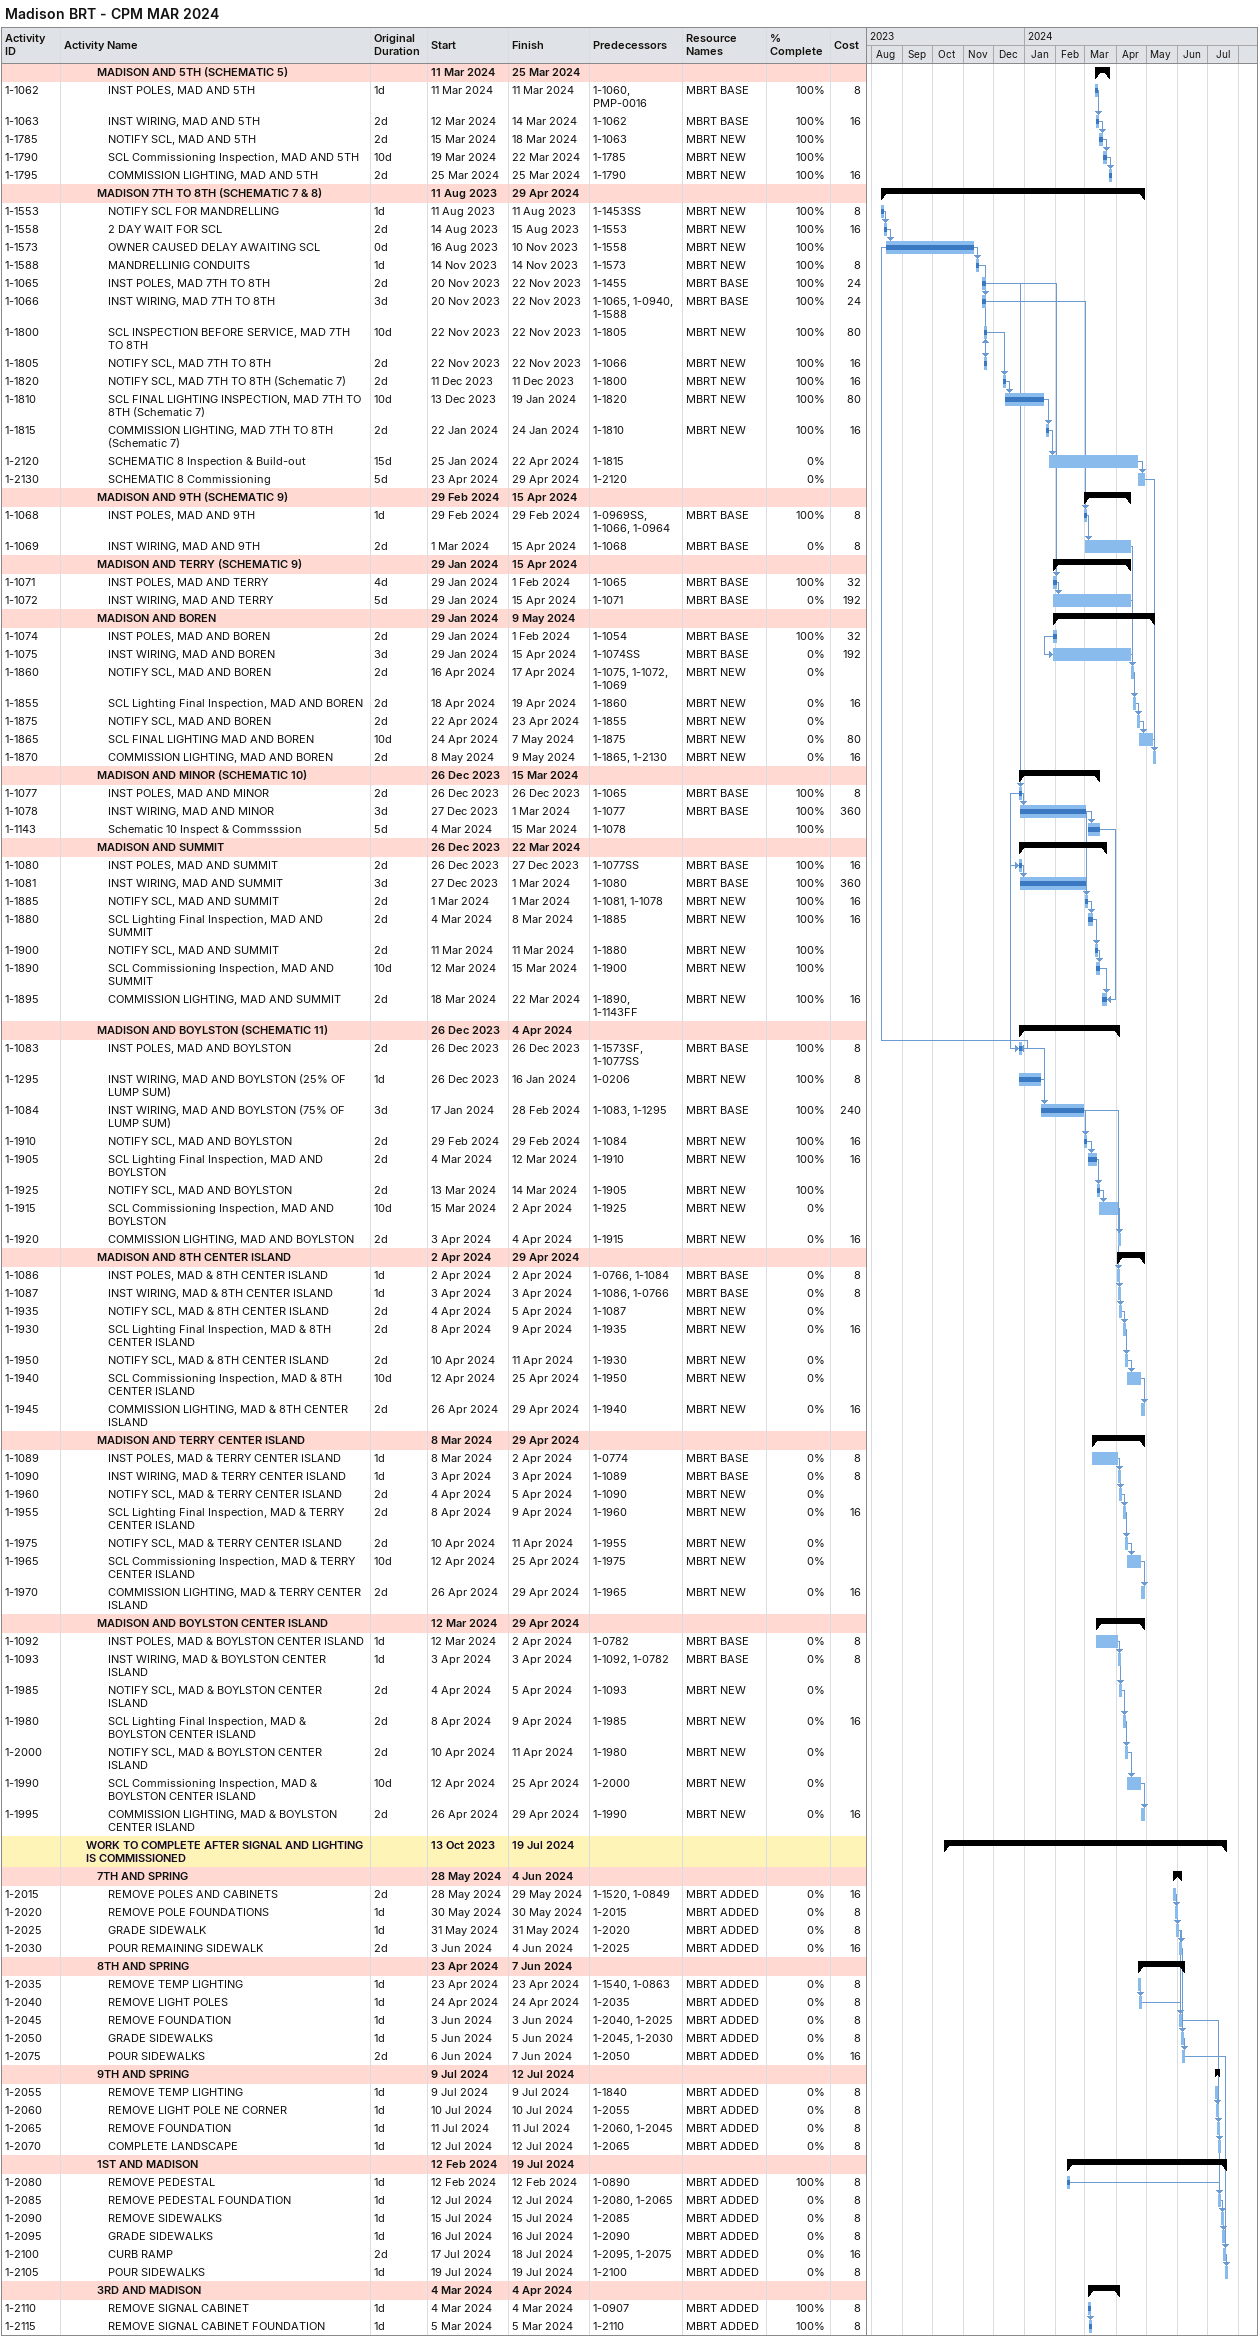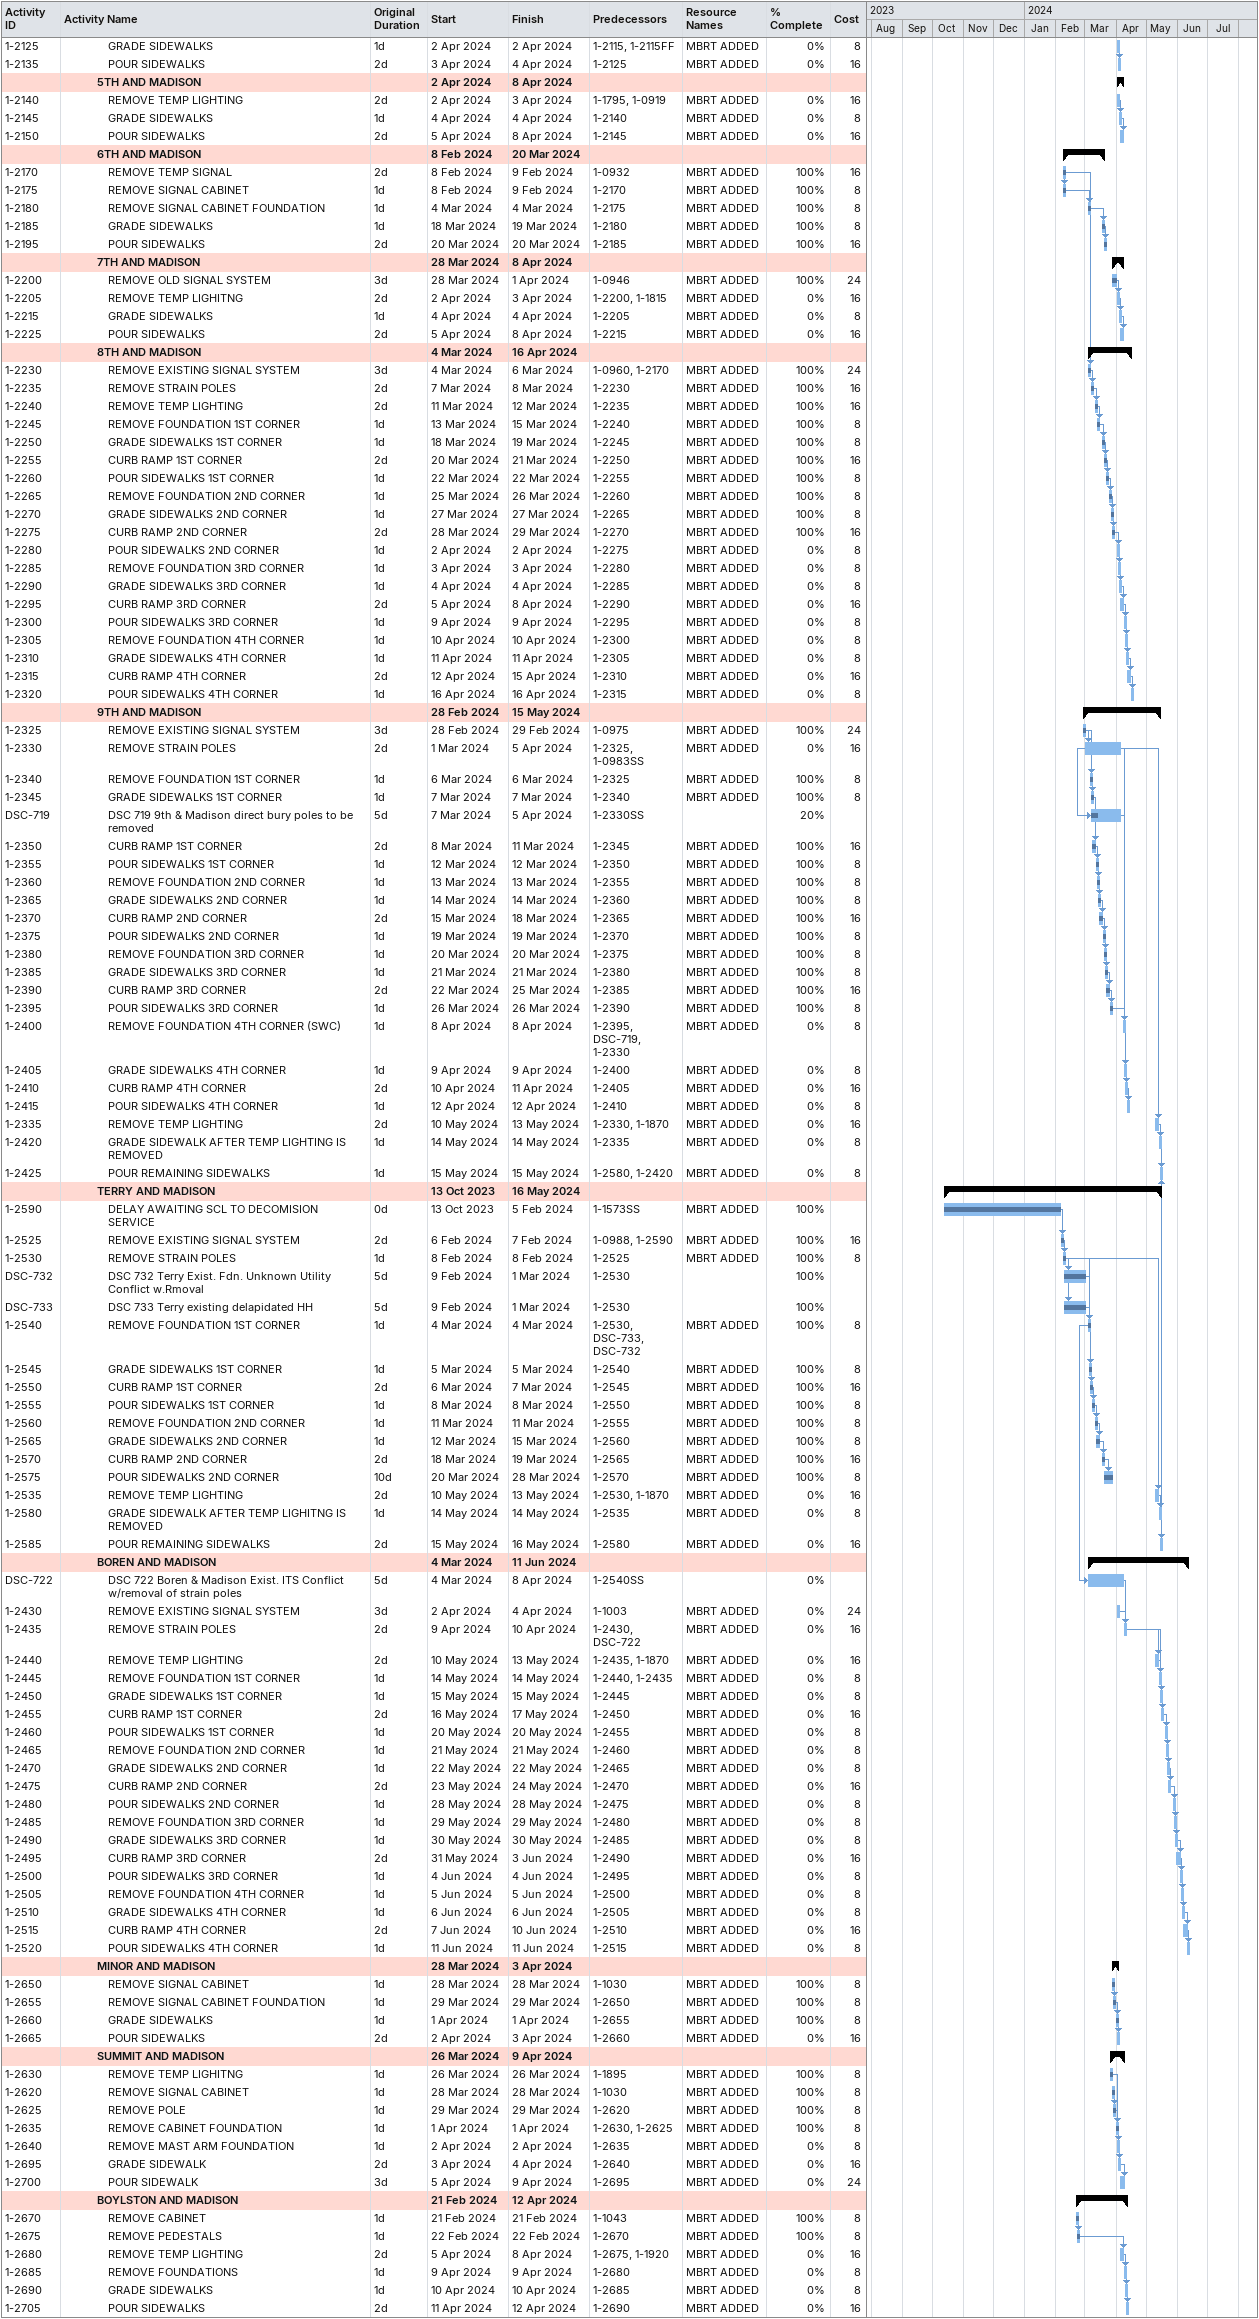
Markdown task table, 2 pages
Madison BRT - CPM MAR 2024

| ID | Level | Task | Original duration | Start | Finish | Predecessors | Resources | % complete | Cost |
|---|---|---|---|---|---|---|---|---|---|
|  | 4 | **MADISON AND 5TH (SCHEMATIC 5)** |  | 2024-03-11 | 2024-03-25 |  |  |  |  |
| 1-1062 | 5 | INST POLES, MAD AND 5TH | 1d | 2024-03-11 | 2024-03-11 | 1-1060, PMP-0016 | MBRT BASE | 100 | 8 |
| 1-1063 | 5 | INST WIRING, MAD AND 5TH | 2d | 2024-03-12 | 2024-03-14 | 1-1062 | MBRT BASE | 100 | 16 |
| 1-1785 | 5 | NOTIFY SCL, MAD AND 5TH | 2d | 2024-03-15 | 2024-03-18 | 1-1063 | MBRT NEW | 100 |  |
| 1-1790 | 5 | SCL Commissioning Inspection, MAD AND 5TH | 10d | 2024-03-19 | 2024-03-22 | 1-1785 | MBRT NEW | 100 |  |
| 1-1795 | 5 | COMMISSION LIGHTING, MAD AND 5TH | 2d | 2024-03-25 | 2024-03-25 | 1-1790 | MBRT NEW | 100 | 16 |
|  | 4 | **MADISON 7TH TO 8TH (SCHEMATIC 7 & 8)** |  | 2023-08-11 | 2024-04-29 |  |  |  |  |
| 1-1553 | 5 | NOTIFY SCL FOR MANDRELLING | 1d | 2023-08-11 | 2023-08-11 | 1-1453SS | MBRT NEW | 100 | 8 |
| 1-1558 | 5 | 2 DAY WAIT FOR SCL | 2d | 2023-08-14 | 2023-08-15 | 1-1553 | MBRT NEW | 100 | 16 |
| 1-1573 | 5 | OWNER CAUSED DELAY AWAITING SCL | 0d | 2023-08-16 | 2023-11-10 | 1-1558 | MBRT NEW | 100 |  |
| 1-1588 | 5 | MANDRELLINIG CONDUITS | 1d | 2023-11-14 | 2023-11-14 | 1-1573 | MBRT NEW | 100 | 8 |
| 1-1065 | 5 | INST POLES, MAD 7TH TO 8TH | 2d | 2023-11-20 | 2023-11-22 | 1-1455 | MBRT BASE | 100 | 24 |
| 1-1066 | 5 | INST WIRING, MAD 7TH TO 8TH | 3d | 2023-11-20 | 2023-11-22 | 1-1065, 1-0940, 1-1588 | MBRT BASE | 100 | 24 |
| 1-1800 | 5 | SCL INSPECTION BEFORE SERVICE, MAD 7TH TO 8TH | 10d | 2023-11-22 | 2023-11-22 | 1-1805 | MBRT NEW | 100 | 80 |
| 1-1805 | 5 | NOTIFY SCL, MAD 7TH TO 8TH | 2d | 2023-11-22 | 2023-11-22 | 1-1066 | MBRT NEW | 100 | 16 |
| 1-1820 | 5 | NOTIFY SCL, MAD 7TH TO 8TH (Schematic 7) | 2d | 2023-12-11 | 2023-12-11 | 1-1800 | MBRT NEW | 100 | 16 |
| 1-1810 | 5 | SCL FINAL LIGHTING INSPECTION, MAD 7TH TO 8TH (Schematic 7) | 10d | 2023-12-13 | 2024-01-19 | 1-1820 | MBRT NEW | 100 | 80 |
| 1-1815 | 5 | COMMISSION LIGHTING, MAD 7TH TO 8TH (Schematic 7) | 2d | 2024-01-22 | 2024-01-24 | 1-1810 | MBRT NEW | 100 | 16 |
| 1-2120 | 5 | SCHEMATIC 8 Inspection & Build-out | 15d | 2024-01-25 | 2024-04-22 | 1-1815 |  | 0 |  |
| 1-2130 | 5 | SCHEMATIC 8 Commissioning | 5d | 2024-04-23 | 2024-04-29 | 1-2120 |  | 0 |  |
|  | 4 | **MADISON AND 9TH (SCHEMATIC 9)** |  | 2024-02-29 | 2024-04-15 |  |  |  |  |
| 1-1068 | 5 | INST POLES, MAD AND 9TH | 1d | 2024-02-29 | 2024-02-29 | 1-0969SS, 1-1066, 1-0964 | MBRT BASE | 100 | 8 |
| 1-1069 | 5 | INST WIRING, MAD AND 9TH | 2d | 2024-03-01 | 2024-04-15 | 1-1068 | MBRT BASE | 0 | 8 |
|  | 4 | **MADISON AND TERRY (SCHEMATIC 9)** |  | 2024-01-29 | 2024-04-15 |  |  |  |  |
| 1-1071 | 5 | INST POLES, MAD AND TERRY | 4d | 2024-01-29 | 2024-02-01 | 1-1065 | MBRT BASE | 100 | 32 |
| 1-1072 | 5 | INST WIRING, MAD AND TERRY | 5d | 2024-01-29 | 2024-04-15 | 1-1071 | MBRT BASE | 0 | 192 |
|  | 4 | **MADISON AND BOREN** |  | 2024-01-29 | 2024-05-09 |  |  |  |  |
| 1-1074 | 5 | INST POLES, MAD AND BOREN | 2d | 2024-01-29 | 2024-02-01 | 1-1054 | MBRT BASE | 100 | 32 |
| 1-1075 | 5 | INST WIRING, MAD AND BOREN | 3d | 2024-01-29 | 2024-04-15 | 1-1074SS | MBRT BASE | 0 | 192 |
| 1-1860 | 5 | NOTIFY SCL, MAD AND BOREN | 2d | 2024-04-16 | 2024-04-17 | 1-1075, 1-1072, 1-1069 | MBRT NEW | 0 |  |
| 1-1855 | 5 | SCL Lighting Final Inspection, MAD AND BOREN | 2d | 2024-04-18 | 2024-04-19 | 1-1860 | MBRT NEW | 0 | 16 |
| 1-1875 | 5 | NOTIFY SCL, MAD AND BOREN | 2d | 2024-04-22 | 2024-04-23 | 1-1855 | MBRT NEW | 0 |  |
| 1-1865 | 5 | SCL FINAL LIGHTING MAD AND BOREN | 10d | 2024-04-24 | 2024-05-07 | 1-1875 | MBRT NEW | 0 | 80 |
| 1-1870 | 5 | COMMISSION LIGHTING, MAD AND BOREN | 2d | 2024-05-08 | 2024-05-09 | 1-1865, 1-2130 | MBRT NEW | 0 | 16 |
|  | 4 | **MADISON AND MINOR (SCHEMATIC 10)** |  | 2023-12-26 | 2024-03-15 |  |  |  |  |
| 1-1077 | 5 | INST POLES, MAD AND MINOR | 2d | 2023-12-26 | 2023-12-26 | 1-1065 | MBRT BASE | 100 | 8 |
| 1-1078 | 5 | INST WIRING, MAD AND MINOR | 3d | 2023-12-27 | 2024-03-01 | 1-1077 | MBRT BASE | 100 | 360 |
| 1-1143 | 5 | Schematic 10 Inspect & Commsssion | 5d | 2024-03-04 | 2024-03-15 | 1-1078 |  | 100 |  |
|  | 4 | **MADISON AND SUMMIT** |  | 2023-12-26 | 2024-03-22 |  |  |  |  |
| 1-1080 | 5 | INST POLES, MAD AND SUMMIT | 2d | 2023-12-26 | 2023-12-27 | 1-1077SS | MBRT BASE | 100 | 16 |
| 1-1081 | 5 | INST WIRING, MAD AND SUMMIT | 3d | 2023-12-27 | 2024-03-01 | 1-1080 | MBRT BASE | 100 | 360 |
| 1-1885 | 5 | NOTIFY SCL, MAD AND SUMMIT | 2d | 2024-03-01 | 2024-03-01 | 1-1081, 1-1078 | MBRT NEW | 100 | 16 |
| 1-1880 | 5 | SCL Lighting Final Inspection, MAD AND SUMMIT | 2d | 2024-03-04 | 2024-03-08 | 1-1885 | MBRT NEW | 100 | 16 |
| 1-1900 | 5 | NOTIFY SCL, MAD AND SUMMIT | 2d | 2024-03-11 | 2024-03-11 | 1-1880 | MBRT NEW | 100 |  |
| 1-1890 | 5 | SCL Commissioning Inspection, MAD AND SUMMIT | 10d | 2024-03-12 | 2024-03-15 | 1-1900 | MBRT NEW | 100 |  |
| 1-1895 | 5 | COMMISSION LIGHTING, MAD AND SUMMIT | 2d | 2024-03-18 | 2024-03-22 | 1-1890, 1-1143FF | MBRT NEW | 100 | 16 |
|  | 4 | **MADISON AND BOYLSTON (SCHEMATIC 11)** |  | 2023-12-26 | 2024-04-04 |  |  |  |  |
| 1-1083 | 5 | INST POLES, MAD AND BOYLSTON | 2d | 2023-12-26 | 2023-12-26 | 1-1573SF, 1-1077SS | MBRT BASE | 100 | 8 |
| 1-1295 | 5 | INST WIRING, MAD AND BOYLSTON (25% OF LUMP SUM) | 1d | 2023-12-26 | 2024-01-16 | 1-0206 | MBRT NEW | 100 | 8 |
| 1-1084 | 5 | INST WIRING, MAD AND BOYLSTON (75% OF LUMP SUM) | 3d | 2024-01-17 | 2024-02-28 | 1-1083, 1-1295 | MBRT BASE | 100 | 240 |
| 1-1910 | 5 | NOTIFY SCL, MAD AND BOYLSTON | 2d | 2024-02-29 | 2024-02-29 | 1-1084 | MBRT NEW | 100 | 16 |
| 1-1905 | 5 | SCL Lighting Final Inspection, MAD AND BOYLSTON | 2d | 2024-03-04 | 2024-03-12 | 1-1910 | MBRT NEW | 100 | 16 |
| 1-1925 | 5 | NOTIFY SCL, MAD AND BOYLSTON | 2d | 2024-03-13 | 2024-03-14 | 1-1905 | MBRT NEW | 100 |  |
| 1-1915 | 5 | SCL Commissioning Inspection, MAD AND BOYLSTON | 10d | 2024-03-15 | 2024-04-02 | 1-1925 | MBRT NEW | 0 |  |
| 1-1920 | 5 | COMMISSION LIGHTING, MAD AND BOYLSTON | 2d | 2024-04-03 | 2024-04-04 | 1-1915 | MBRT NEW | 0 | 16 |
|  | 4 | **MADISON AND 8TH CENTER ISLAND** |  | 2024-04-02 | 2024-04-29 |  |  |  |  |
| 1-1086 | 5 | INST POLES, MAD & 8TH CENTER ISLAND | 1d | 2024-04-02 | 2024-04-02 | 1-0766, 1-1084 | MBRT BASE | 0 | 8 |
| 1-1087 | 5 | INST WIRING, MAD & 8TH CENTER ISLAND | 1d | 2024-04-03 | 2024-04-03 | 1-1086, 1-0766 | MBRT BASE | 0 | 8 |
| 1-1935 | 5 | NOTIFY SCL, MAD & 8TH CENTER ISLAND | 2d | 2024-04-04 | 2024-04-05 | 1-1087 | MBRT NEW | 0 |  |
| 1-1930 | 5 | SCL Lighting Final Inspection, MAD & 8TH CENTER ISLAND | 2d | 2024-04-08 | 2024-04-09 | 1-1935 | MBRT NEW | 0 | 16 |
| 1-1950 | 5 | NOTIFY SCL, MAD & 8TH CENTER ISLAND | 2d | 2024-04-10 | 2024-04-11 | 1-1930 | MBRT NEW | 0 |  |
| 1-1940 | 5 | SCL Commissioning Inspection, MAD & 8TH CENTER ISLAND | 10d | 2024-04-12 | 2024-04-25 | 1-1950 | MBRT NEW | 0 |  |
| 1-1945 | 5 | COMMISSION LIGHTING, MAD & 8TH CENTER ISLAND | 2d | 2024-04-26 | 2024-04-29 | 1-1940 | MBRT NEW | 0 | 16 |
|  | 4 | **MADISON AND TERRY CENTER ISLAND** |  | 2024-03-08 | 2024-04-29 |  |  |  |  |
| 1-1089 | 5 | INST POLES, MAD & TERRY CENTER ISLAND | 1d | 2024-03-08 | 2024-04-02 | 1-0774 | MBRT BASE | 0 | 8 |
| 1-1090 | 5 | INST WIRING, MAD & TERRY CENTER ISLAND | 1d | 2024-04-03 | 2024-04-03 | 1-1089 | MBRT BASE | 0 | 8 |
| 1-1960 | 5 | NOTIFY SCL, MAD & TERRY CENTER ISLAND | 2d | 2024-04-04 | 2024-04-05 | 1-1090 | MBRT NEW | 0 |  |
| 1-1955 | 5 | SCL Lighting Final Inspection, MAD & TERRY CENTER ISLAND | 2d | 2024-04-08 | 2024-04-09 | 1-1960 | MBRT NEW | 0 | 16 |
| 1-1975 | 5 | NOTIFY SCL, MAD & TERRY CENTER ISLAND | 2d | 2024-04-10 | 2024-04-11 | 1-1955 | MBRT NEW | 0 |  |
| 1-1965 | 5 | SCL Commissioning Inspection, MAD & TERRY CENTER ISLAND | 10d | 2024-04-12 | 2024-04-25 | 1-1975 | MBRT NEW | 0 |  |
| 1-1970 | 5 | COMMISSION LIGHTING, MAD & TERRY CENTER ISLAND | 2d | 2024-04-26 | 2024-04-29 | 1-1965 | MBRT NEW | 0 | 16 |
|  | 4 | **MADISON AND BOYLSTON CENTER ISLAND** |  | 2024-03-12 | 2024-04-29 |  |  |  |  |
| 1-1092 | 5 | INST POLES, MAD & BOYLSTON CENTER ISLAND | 1d | 2024-03-12 | 2024-04-02 | 1-0782 | MBRT BASE | 0 | 8 |
| 1-1093 | 5 | INST WIRING, MAD & BOYLSTON CENTER ISLAND | 1d | 2024-04-03 | 2024-04-03 | 1-1092, 1-0782 | MBRT BASE | 0 | 8 |
| 1-1985 | 5 | NOTIFY SCL, MAD & BOYLSTON CENTER ISLAND | 2d | 2024-04-04 | 2024-04-05 | 1-1093 | MBRT NEW | 0 |  |
| 1-1980 | 5 | SCL Lighting Final Inspection, MAD & BOYLSTON CENTER ISLAND | 2d | 2024-04-08 | 2024-04-09 | 1-1985 | MBRT NEW | 0 | 16 |
| 1-2000 | 5 | NOTIFY SCL, MAD & BOYLSTON CENTER ISLAND | 2d | 2024-04-10 | 2024-04-11 | 1-1980 | MBRT NEW | 0 |  |
| 1-1990 | 5 | SCL Commissioning Inspection, MAD & BOYLSTON CENTER ISLAND | 10d | 2024-04-12 | 2024-04-25 | 1-2000 | MBRT NEW | 0 |  |
| 1-1995 | 5 | COMMISSION LIGHTING, MAD & BOYLSTON CENTER ISLAND | 2d | 2024-04-26 | 2024-04-29 | 1-1990 | MBRT NEW | 0 | 16 |
|  | 3 | **WORK TO COMPLETE AFTER SIGNAL AND LIGHTING IS COMMISSIONED** |  | 2023-10-13 | 2024-07-19 |  |  |  |  |
|  | 4 | **7TH AND SPRING** |  | 2024-05-28 | 2024-06-04 |  |  |  |  |
| 1-2015 | 5 | REMOVE POLES AND CABINETS | 2d | 2024-05-28 | 2024-05-29 | 1-1520, 1-0849 | MBRT ADDED | 0 | 16 |
| 1-2020 | 5 | REMOVE POLE FOUNDATIONS | 1d | 2024-05-30 | 2024-05-30 | 1-2015 | MBRT ADDED | 0 | 8 |
| 1-2025 | 5 | GRADE SIDEWALK | 1d | 2024-05-31 | 2024-05-31 | 1-2020 | MBRT ADDED | 0 | 8 |
| 1-2030 | 5 | POUR REMAINING SIDEWALK | 2d | 2024-06-03 | 2024-06-04 | 1-2025 | MBRT ADDED | 0 | 16 |
|  | 4 | **8TH AND SPRING** |  | 2024-04-23 | 2024-06-07 |  |  |  |  |
| 1-2035 | 5 | REMOVE TEMP LIGHTING | 1d | 2024-04-23 | 2024-04-23 | 1-1540, 1-0863 | MBRT ADDED | 0 | 8 |
| 1-2040 | 5 | REMOVE LIGHT POLES | 1d | 2024-04-24 | 2024-04-24 | 1-2035 | MBRT ADDED | 0 | 8 |
| 1-2045 | 5 | REMOVE FOUNDATION | 1d | 2024-06-03 | 2024-06-03 | 1-2040, 1-2025 | MBRT ADDED | 0 | 8 |
| 1-2050 | 5 | GRADE SIDEWALKS | 1d | 2024-06-05 | 2024-06-05 | 1-2045, 1-2030 | MBRT ADDED | 0 | 8 |
| 1-2075 | 5 | POUR SIDEWALKS | 2d | 2024-06-06 | 2024-06-07 | 1-2050 | MBRT ADDED | 0 | 16 |
|  | 4 | **9TH AND SPRING** |  | 2024-07-09 | 2024-07-12 |  |  |  |  |
| 1-2055 | 5 | REMOVE TEMP LIGHTING | 1d | 2024-07-09 | 2024-07-09 | 1-1840 | MBRT ADDED | 0 | 8 |
| 1-2060 | 5 | REMOVE LIGHT POLE NE CORNER | 1d | 2024-07-10 | 2024-07-10 | 1-2055 | MBRT ADDED | 0 | 8 |
| 1-2065 | 5 | REMOVE FOUNDATION | 1d | 2024-07-11 | 2024-07-11 | 1-2060, 1-2045 | MBRT ADDED | 0 | 8 |
| 1-2070 | 5 | COMPLETE LANDSCAPE | 1d | 2024-07-12 | 2024-07-12 | 1-2065 | MBRT ADDED | 0 | 8 |
|  | 4 | **1ST AND MADISON** |  | 2024-02-12 | 2024-07-19 |  |  |  |  |
| 1-2080 | 5 | REMOVE PEDESTAL | 1d | 2024-02-12 | 2024-02-12 | 1-0890 | MBRT ADDED | 100 | 8 |
| 1-2085 | 5 | REMOVE PEDESTAL FOUNDATION | 1d | 2024-07-12 | 2024-07-12 | 1-2080, 1-2065 | MBRT ADDED | 0 | 8 |
| 1-2090 | 5 | REMOVE SIDEWALKS | 1d | 2024-07-15 | 2024-07-15 | 1-2085 | MBRT ADDED | 0 | 8 |
| 1-2095 | 5 | GRADE SIDEWALKS | 1d | 2024-07-16 | 2024-07-16 | 1-2090 | MBRT ADDED | 0 | 8 |
| 1-2100 | 5 | CURB RAMP | 2d | 2024-07-17 | 2024-07-18 | 1-2095, 1-2075 | MBRT ADDED | 0 | 16 |
| 1-2105 | 5 | POUR SIDEWALKS | 1d | 2024-07-19 | 2024-07-19 | 1-2100 | MBRT ADDED | 0 | 8 |
|  | 4 | **3RD AND MADISON** |  | 2024-03-04 | 2024-04-04 |  |  |  |  |
| 1-2110 | 5 | REMOVE SIGNAL CABINET | 1d | 2024-03-04 | 2024-03-04 | 1-0907 | MBRT ADDED | 100 | 8 |
| 1-2115 | 5 | REMOVE SIGNAL CABINET FOUNDATION | 1d | 2024-03-05 | 2024-03-05 | 1-2110 | MBRT ADDED | 100 | 8 |
| 1-2125 | 5 | GRADE SIDEWALKS | 1d | 2024-04-02 | 2024-04-02 | 1-2115, 1-2115FF | MBRT ADDED | 0 | 8 |
| 1-2135 | 5 | POUR SIDEWALKS | 2d | 2024-04-03 | 2024-04-04 | 1-2125 | MBRT ADDED | 0 | 16 |
|  | 4 | **5TH AND MADISON** |  | 2024-04-02 | 2024-04-08 |  |  |  |  |
| 1-2140 | 5 | REMOVE TEMP LIGHTING | 2d | 2024-04-02 | 2024-04-03 | 1-1795, 1-0919 | MBRT ADDED | 0 | 16 |
| 1-2145 | 5 | GRADE SIDEWALKS | 1d | 2024-04-04 | 2024-04-04 | 1-2140 | MBRT ADDED | 0 | 8 |
| 1-2150 | 5 | POUR SIDEWALKS | 2d | 2024-04-05 | 2024-04-08 | 1-2145 | MBRT ADDED | 0 | 16 |
|  | 4 | **6TH AND MADISON** |  | 2024-02-08 | 2024-03-20 |  |  |  |  |
| 1-2170 | 5 | REMOVE TEMP SIGNAL | 2d | 2024-02-08 | 2024-02-09 | 1-0932 | MBRT ADDED | 100 | 16 |
| 1-2175 | 5 | REMOVE SIGNAL CABINET | 1d | 2024-02-08 | 2024-02-09 | 1-2170 | MBRT ADDED | 100 | 8 |
| 1-2180 | 5 | REMOVE SIGNAL CABINET FOUNDATION | 1d | 2024-03-04 | 2024-03-04 | 1-2175 | MBRT ADDED | 100 | 8 |
| 1-2185 | 5 | GRADE SIDEWALKS | 1d | 2024-03-18 | 2024-03-19 | 1-2180 | MBRT ADDED | 100 | 8 |
| 1-2195 | 5 | POUR SIDEWALKS | 2d | 2024-03-20 | 2024-03-20 | 1-2185 | MBRT ADDED | 100 | 16 |
|  | 4 | **7TH AND MADISON** |  | 2024-03-28 | 2024-04-08 |  |  |  |  |
| 1-2200 | 5 | REMOVE OLD SIGNAL SYSTEM | 3d | 2024-03-28 | 2024-04-01 | 1-0946 | MBRT ADDED | 100 | 24 |
| 1-2205 | 5 | REMOVE TEMP LIGHITNG | 2d | 2024-04-02 | 2024-04-03 | 1-2200, 1-1815 | MBRT ADDED | 0 | 16 |
| 1-2215 | 5 | GRADE SIDEWALKS | 1d | 2024-04-04 | 2024-04-04 | 1-2205 | MBRT ADDED | 0 | 8 |
| 1-2225 | 5 | POUR SIDEWALKS | 2d | 2024-04-05 | 2024-04-08 | 1-2215 | MBRT ADDED | 0 | 16 |
|  | 4 | **8TH AND MADISON** |  | 2024-03-04 | 2024-04-16 |  |  |  |  |
| 1-2230 | 5 | REMOVE EXISTING SIGNAL SYSTEM | 3d | 2024-03-04 | 2024-03-06 | 1-0960, 1-2170 | MBRT ADDED | 100 | 24 |
| 1-2235 | 5 | REMOVE STRAIN POLES | 2d | 2024-03-07 | 2024-03-08 | 1-2230 | MBRT ADDED | 100 | 16 |
| 1-2240 | 5 | REMOVE TEMP LIGHTING | 2d | 2024-03-11 | 2024-03-12 | 1-2235 | MBRT ADDED | 100 | 16 |
| 1-2245 | 5 | REMOVE FOUNDATION 1ST CORNER | 1d | 2024-03-13 | 2024-03-15 | 1-2240 | MBRT ADDED | 100 | 8 |
| 1-2250 | 5 | GRADE SIDEWALKS 1ST CORNER | 1d | 2024-03-18 | 2024-03-19 | 1-2245 | MBRT ADDED | 100 | 8 |
| 1-2255 | 5 | CURB RAMP 1ST CORNER | 2d | 2024-03-20 | 2024-03-21 | 1-2250 | MBRT ADDED | 100 | 16 |
| 1-2260 | 5 | POUR SIDEWALKS 1ST CORNER | 1d | 2024-03-22 | 2024-03-22 | 1-2255 | MBRT ADDED | 100 | 8 |
| 1-2265 | 5 | REMOVE FOUNDATION 2ND CORNER | 1d | 2024-03-25 | 2024-03-26 | 1-2260 | MBRT ADDED | 100 | 8 |
| 1-2270 | 5 | GRADE SIDEWALKS 2ND CORNER | 1d | 2024-03-27 | 2024-03-27 | 1-2265 | MBRT ADDED | 100 | 8 |
| 1-2275 | 5 | CURB RAMP 2ND CORNER | 2d | 2024-03-28 | 2024-03-29 | 1-2270 | MBRT ADDED | 100 | 16 |
| 1-2280 | 5 | POUR SIDEWALKS 2ND CORNER | 1d | 2024-04-02 | 2024-04-02 | 1-2275 | MBRT ADDED | 0 | 8 |
| 1-2285 | 5 | REMOVE FOUNDATION 3RD CORNER | 1d | 2024-04-03 | 2024-04-03 | 1-2280 | MBRT ADDED | 0 | 8 |
| 1-2290 | 5 | GRADE SIDEWALKS 3RD CORNER | 1d | 2024-04-04 | 2024-04-04 | 1-2285 | MBRT ADDED | 0 | 8 |
| 1-2295 | 5 | CURB RAMP 3RD CORNER | 2d | 2024-04-05 | 2024-04-08 | 1-2290 | MBRT ADDED | 0 | 16 |
| 1-2300 | 5 | POUR SIDEWALKS 3RD CORNER | 1d | 2024-04-09 | 2024-04-09 | 1-2295 | MBRT ADDED | 0 | 8 |
| 1-2305 | 5 | REMOVE FOUNDATION 4TH CORNER | 1d | 2024-04-10 | 2024-04-10 | 1-2300 | MBRT ADDED | 0 | 8 |
| 1-2310 | 5 | GRADE SIDEWALKS 4TH CORNER | 1d | 2024-04-11 | 2024-04-11 | 1-2305 | MBRT ADDED | 0 | 8 |
| 1-2315 | 5 | CURB RAMP 4TH CORNER | 2d | 2024-04-12 | 2024-04-15 | 1-2310 | MBRT ADDED | 0 | 16 |
| 1-2320 | 5 | POUR SIDEWALKS 4TH CORNER | 1d | 2024-04-16 | 2024-04-16 | 1-2315 | MBRT ADDED | 0 | 8 |
|  | 4 | **9TH AND MADISON** |  | 2024-02-28 | 2024-05-15 |  |  |  |  |
| 1-2325 | 5 | REMOVE EXISTING SIGNAL SYSTEM | 3d | 2024-02-28 | 2024-02-29 | 1-0975 | MBRT ADDED | 100 | 24 |
| 1-2330 | 5 | REMOVE STRAIN POLES | 2d | 2024-03-01 | 2024-04-05 | 1-2325, 1-0983SS | MBRT ADDED | 0 | 16 |
| 1-2340 | 5 | REMOVE FOUNDATION 1ST CORNER | 1d | 2024-03-06 | 2024-03-06 | 1-2325 | MBRT ADDED | 100 | 8 |
| 1-2345 | 5 | GRADE SIDEWALKS 1ST CORNER | 1d | 2024-03-07 | 2024-03-07 | 1-2340 | MBRT ADDED | 100 | 8 |
| DSC-719 | 5 | DSC 719 9th & Madison direct bury poles to be removed | 5d | 2024-03-07 | 2024-04-05 | 1-2330SS |  | 20 |  |
| 1-2350 | 5 | CURB RAMP 1ST CORNER | 2d | 2024-03-08 | 2024-03-11 | 1-2345 | MBRT ADDED | 100 | 16 |
| 1-2355 | 5 | POUR SIDEWALKS 1ST CORNER | 1d | 2024-03-12 | 2024-03-12 | 1-2350 | MBRT ADDED | 100 | 8 |
| 1-2360 | 5 | REMOVE FOUNDATION 2ND CORNER | 1d | 2024-03-13 | 2024-03-13 | 1-2355 | MBRT ADDED | 100 | 8 |
| 1-2365 | 5 | GRADE SIDEWALKS 2ND CORNER | 1d | 2024-03-14 | 2024-03-14 | 1-2360 | MBRT ADDED | 100 | 8 |
| 1-2370 | 5 | CURB RAMP 2ND CORNER | 2d | 2024-03-15 | 2024-03-18 | 1-2365 | MBRT ADDED | 100 | 16 |
| 1-2375 | 5 | POUR SIDEWALKS 2ND CORNER | 1d | 2024-03-19 | 2024-03-19 | 1-2370 | MBRT ADDED | 100 | 8 |
| 1-2380 | 5 | REMOVE FOUNDATION 3RD CORNER | 1d | 2024-03-20 | 2024-03-20 | 1-2375 | MBRT ADDED | 100 | 8 |
| 1-2385 | 5 | GRADE SIDEWALKS 3RD CORNER | 1d | 2024-03-21 | 2024-03-21 | 1-2380 | MBRT ADDED | 100 | 8 |
| 1-2390 | 5 | CURB RAMP 3RD CORNER | 2d | 2024-03-22 | 2024-03-25 | 1-2385 | MBRT ADDED | 100 | 16 |
| 1-2395 | 5 | POUR SIDEWALKS 3RD CORNER | 1d | 2024-03-26 | 2024-03-26 | 1-2390 | MBRT ADDED | 100 | 8 |
| 1-2400 | 5 | REMOVE FOUNDATION 4TH CORNER (SWC) | 1d | 2024-04-08 | 2024-04-08 | 1-2395, DSC-719, 1-2330 | MBRT ADDED | 0 | 8 |
| 1-2405 | 5 | GRADE SIDEWALKS 4TH CORNER | 1d | 2024-04-09 | 2024-04-09 | 1-2400 | MBRT ADDED | 0 | 8 |
| 1-2410 | 5 | CURB RAMP 4TH CORNER | 2d | 2024-04-10 | 2024-04-11 | 1-2405 | MBRT ADDED | 0 | 16 |
| 1-2415 | 5 | POUR SIDEWALKS 4TH CORNER | 1d | 2024-04-12 | 2024-04-12 | 1-2410 | MBRT ADDED | 0 | 8 |
| 1-2335 | 5 | REMOVE TEMP LIGHTING | 2d | 2024-05-10 | 2024-05-13 | 1-2330, 1-1870 | MBRT ADDED | 0 | 16 |
| 1-2420 | 5 | GRADE SIDEWALK AFTER TEMP LIGHTING IS REMOVED | 1d | 2024-05-14 | 2024-05-14 | 1-2335 | MBRT ADDED | 0 | 8 |
| 1-2425 | 5 | POUR REMAINING SIDEWALKS | 1d | 2024-05-15 | 2024-05-15 | 1-2580, 1-2420 | MBRT ADDED | 0 | 8 |
|  | 4 | **TERRY AND MADISON** |  | 2023-10-13 | 2024-05-16 |  |  |  |  |
| 1-2590 | 5 | DELAY AWAITING SCL TO DECOMISION SERVICE | 0d | 2023-10-13 | 2024-02-05 | 1-1573SS | MBRT ADDED | 100 |  |
| 1-2525 | 5 | REMOVE EXISTING SIGNAL SYSTEM | 2d | 2024-02-06 | 2024-02-07 | 1-0988, 1-2590 | MBRT ADDED | 100 | 16 |
| 1-2530 | 5 | REMOVE STRAIN POLES | 1d | 2024-02-08 | 2024-02-08 | 1-2525 | MBRT ADDED | 100 | 8 |
| DSC-732 | 5 | DSC 732 Terry Exist. Fdn. Unknown Utility Conflict w.Rmoval | 5d | 2024-02-09 | 2024-03-01 | 1-2530 |  | 100 |  |
| DSC-733 | 5 | DSC 733 Terry existing delapidated HH | 5d | 2024-02-09 | 2024-03-01 | 1-2530 |  | 100 |  |
| 1-2540 | 5 | REMOVE FOUNDATION 1ST CORNER | 1d | 2024-03-04 | 2024-03-04 | 1-2530, DSC-733, DSC-732 | MBRT ADDED | 100 | 8 |
| 1-2545 | 5 | GRADE SIDEWALKS 1ST CORNER | 1d | 2024-03-05 | 2024-03-05 | 1-2540 | MBRT ADDED | 100 | 8 |
| 1-2550 | 5 | CURB RAMP 1ST CORNER | 2d | 2024-03-06 | 2024-03-07 | 1-2545 | MBRT ADDED | 100 | 16 |
| 1-2555 | 5 | POUR SIDEWALKS 1ST CORNER | 1d | 2024-03-08 | 2024-03-08 | 1-2550 | MBRT ADDED | 100 | 8 |
| 1-2560 | 5 | REMOVE FOUNDATION 2ND CORNER | 1d | 2024-03-11 | 2024-03-11 | 1-2555 | MBRT ADDED | 100 | 8 |
| 1-2565 | 5 | GRADE SIDEWALKS 2ND CORNER | 1d | 2024-03-12 | 2024-03-15 | 1-2560 | MBRT ADDED | 100 | 8 |
| 1-2570 | 5 | CURB RAMP 2ND CORNER | 2d | 2024-03-18 | 2024-03-19 | 1-2565 | MBRT ADDED | 100 | 16 |
| 1-2575 | 5 | POUR SIDEWALKS 2ND CORNER | 10d | 2024-03-20 | 2024-03-28 | 1-2570 | MBRT ADDED | 100 | 8 |
| 1-2535 | 5 | REMOVE TEMP LIGHTING | 2d | 2024-05-10 | 2024-05-13 | 1-2530, 1-1870 | MBRT ADDED | 0 | 16 |
| 1-2580 | 5 | GRADE SIDEWALK AFTER TEMP LIGHITNG IS REMOVED | 1d | 2024-05-14 | 2024-05-14 | 1-2535 | MBRT ADDED | 0 | 8 |
| 1-2585 | 5 | POUR REMAINING SIDEWALKS | 2d | 2024-05-15 | 2024-05-16 | 1-2580 | MBRT ADDED | 0 | 16 |
|  | 4 | **BOREN AND MADISON** |  | 2024-03-04 | 2024-06-11 |  |  |  |  |
| DSC-722 | 5 | DSC 722 Boren & Madison Exist. ITS Conflict w/removal of strain poles | 5d | 2024-03-04 | 2024-04-08 | 1-2540SS |  | 0 |  |
| 1-2430 | 5 | REMOVE EXISTING SIGNAL SYSTEM | 3d | 2024-04-02 | 2024-04-04 | 1-1003 | MBRT ADDED | 0 | 24 |
| 1-2435 | 5 | REMOVE STRAIN POLES | 2d | 2024-04-09 | 2024-04-10 | 1-2430, DSC-722 | MBRT ADDED | 0 | 16 |
| 1-2440 | 5 | REMOVE TEMP LIGHTING | 2d | 2024-05-10 | 2024-05-13 | 1-2435, 1-1870 | MBRT ADDED | 0 | 16 |
| 1-2445 | 5 | REMOVE FOUNDATION 1ST CORNER | 1d | 2024-05-14 | 2024-05-14 | 1-2440, 1-2435 | MBRT ADDED | 0 | 8 |
| 1-2450 | 5 | GRADE SIDEWALKS 1ST CORNER | 1d | 2024-05-15 | 2024-05-15 | 1-2445 | MBRT ADDED | 0 | 8 |
| 1-2455 | 5 | CURB RAMP 1ST CORNER | 2d | 2024-05-16 | 2024-05-17 | 1-2450 | MBRT ADDED | 0 | 16 |
| 1-2460 | 5 | POUR SIDEWALKS 1ST CORNER | 1d | 2024-05-20 | 2024-05-20 | 1-2455 | MBRT ADDED | 0 | 8 |
| 1-2465 | 5 | REMOVE FOUNDATION 2ND CORNER | 1d | 2024-05-21 | 2024-05-21 | 1-2460 | MBRT ADDED | 0 | 8 |
| 1-2470 | 5 | GRADE SIDEWALKS 2ND CORNER | 1d | 2024-05-22 | 2024-05-22 | 1-2465 | MBRT ADDED | 0 | 8 |
| 1-2475 | 5 | CURB RAMP 2ND CORNER | 2d | 2024-05-23 | 2024-05-24 | 1-2470 | MBRT ADDED | 0 | 16 |
| 1-2480 | 5 | POUR SIDEWALKS 2ND CORNER | 1d | 2024-05-28 | 2024-05-28 | 1-2475 | MBRT ADDED | 0 | 8 |
| 1-2485 | 5 | REMOVE FOUNDATION 3RD CORNER | 1d | 2024-05-29 | 2024-05-29 | 1-2480 | MBRT ADDED | 0 | 8 |
| 1-2490 | 5 | GRADE SIDEWALKS 3RD CORNER | 1d | 2024-05-30 | 2024-05-30 | 1-2485 | MBRT ADDED | 0 | 8 |
| 1-2495 | 5 | CURB RAMP 3RD CORNER | 2d | 2024-05-31 | 2024-06-03 | 1-2490 | MBRT ADDED | 0 | 16 |
| 1-2500 | 5 | POUR SIDEWALKS 3RD CORNER | 1d | 2024-06-04 | 2024-06-04 | 1-2495 | MBRT ADDED | 0 | 8 |
| 1-2505 | 5 | REMOVE FOUNDATION 4TH CORNER | 1d | 2024-06-05 | 2024-06-05 | 1-2500 | MBRT ADDED | 0 | 8 |
| 1-2510 | 5 | GRADE SIDEWALKS 4TH CORNER | 1d | 2024-06-06 | 2024-06-06 | 1-2505 | MBRT ADDED | 0 | 8 |
| 1-2515 | 5 | CURB RAMP 4TH CORNER | 2d | 2024-06-07 | 2024-06-10 | 1-2510 | MBRT ADDED | 0 | 16 |
| 1-2520 | 5 | POUR SIDEWALKS 4TH CORNER | 1d | 2024-06-11 | 2024-06-11 | 1-2515 | MBRT ADDED | 0 | 8 |
|  | 4 | **MINOR AND MADISON** |  | 2024-03-28 | 2024-04-03 |  |  |  |  |
| 1-2650 | 5 | REMOVE SIGNAL CABINET | 1d | 2024-03-28 | 2024-03-28 | 1-1030 | MBRT ADDED | 100 | 8 |
| 1-2655 | 5 | REMOVE SIGNAL CABINET FOUNDATION | 1d | 2024-03-29 | 2024-03-29 | 1-2650 | MBRT ADDED | 100 | 8 |
| 1-2660 | 5 | GRADE SIDEWALKS | 1d | 2024-04-01 | 2024-04-01 | 1-2655 | MBRT ADDED | 100 | 8 |
| 1-2665 | 5 | POUR SIDEWALKS | 2d | 2024-04-02 | 2024-04-03 | 1-2660 | MBRT ADDED | 0 | 16 |
|  | 4 | **SUMMIT AND MADISON** |  | 2024-03-26 | 2024-04-09 |  |  |  |  |
| 1-2630 | 5 | REMOVE TEMP LIGHITNG | 1d | 2024-03-26 | 2024-03-26 | 1-1895 | MBRT ADDED | 100 | 8 |
| 1-2620 | 5 | REMOVE SIGNAL CABINET | 1d | 2024-03-28 | 2024-03-28 | 1-1030 | MBRT ADDED | 100 | 8 |
| 1-2625 | 5 | REMOVE POLE | 1d | 2024-03-29 | 2024-03-29 | 1-2620 | MBRT ADDED | 100 | 8 |
| 1-2635 | 5 | REMOVE CABINET FOUNDATION | 1d | 2024-04-01 | 2024-04-01 | 1-2630, 1-2625 | MBRT ADDED | 100 | 8 |
| 1-2640 | 5 | REMOVE MAST ARM FOUNDATION | 1d | 2024-04-02 | 2024-04-02 | 1-2635 | MBRT ADDED | 0 | 8 |
| 1-2695 | 5 | GRADE SIDEWALK | 2d | 2024-04-03 | 2024-04-04 | 1-2640 | MBRT ADDED | 0 | 16 |
| 1-2700 | 5 | POUR SIDEWALK | 3d | 2024-04-05 | 2024-04-09 | 1-2695 | MBRT ADDED | 0 | 24 |
|  | 4 | **BOYLSTON AND MADISON** |  | 2024-02-21 | 2024-04-12 |  |  |  |  |
| 1-2670 | 5 | REMOVE CABINET | 1d | 2024-02-21 | 2024-02-21 | 1-1043 | MBRT ADDED | 100 | 8 |
| 1-2675 | 5 | REMOVE PEDESTALS | 1d | 2024-02-22 | 2024-02-22 | 1-2670 | MBRT ADDED | 100 | 8 |
| 1-2680 | 5 | REMOVE TEMP LIGHTING | 2d | 2024-04-05 | 2024-04-08 | 1-2675, 1-1920 | MBRT ADDED | 0 | 16 |
| 1-2685 | 5 | REMOVE FOUNDATIONS | 1d | 2024-04-09 | 2024-04-09 | 1-2680 | MBRT ADDED | 0 | 8 |
| 1-2690 | 5 | GRADE SIDEWALKS | 1d | 2024-04-10 | 2024-04-10 | 1-2685 | MBRT ADDED | 0 | 8 |
| 1-2705 | 5 | POUR SIDEWALKS | 2d | 2024-04-11 | 2024-04-12 | 1-2690 | MBRT ADDED | 0 | 16 |
